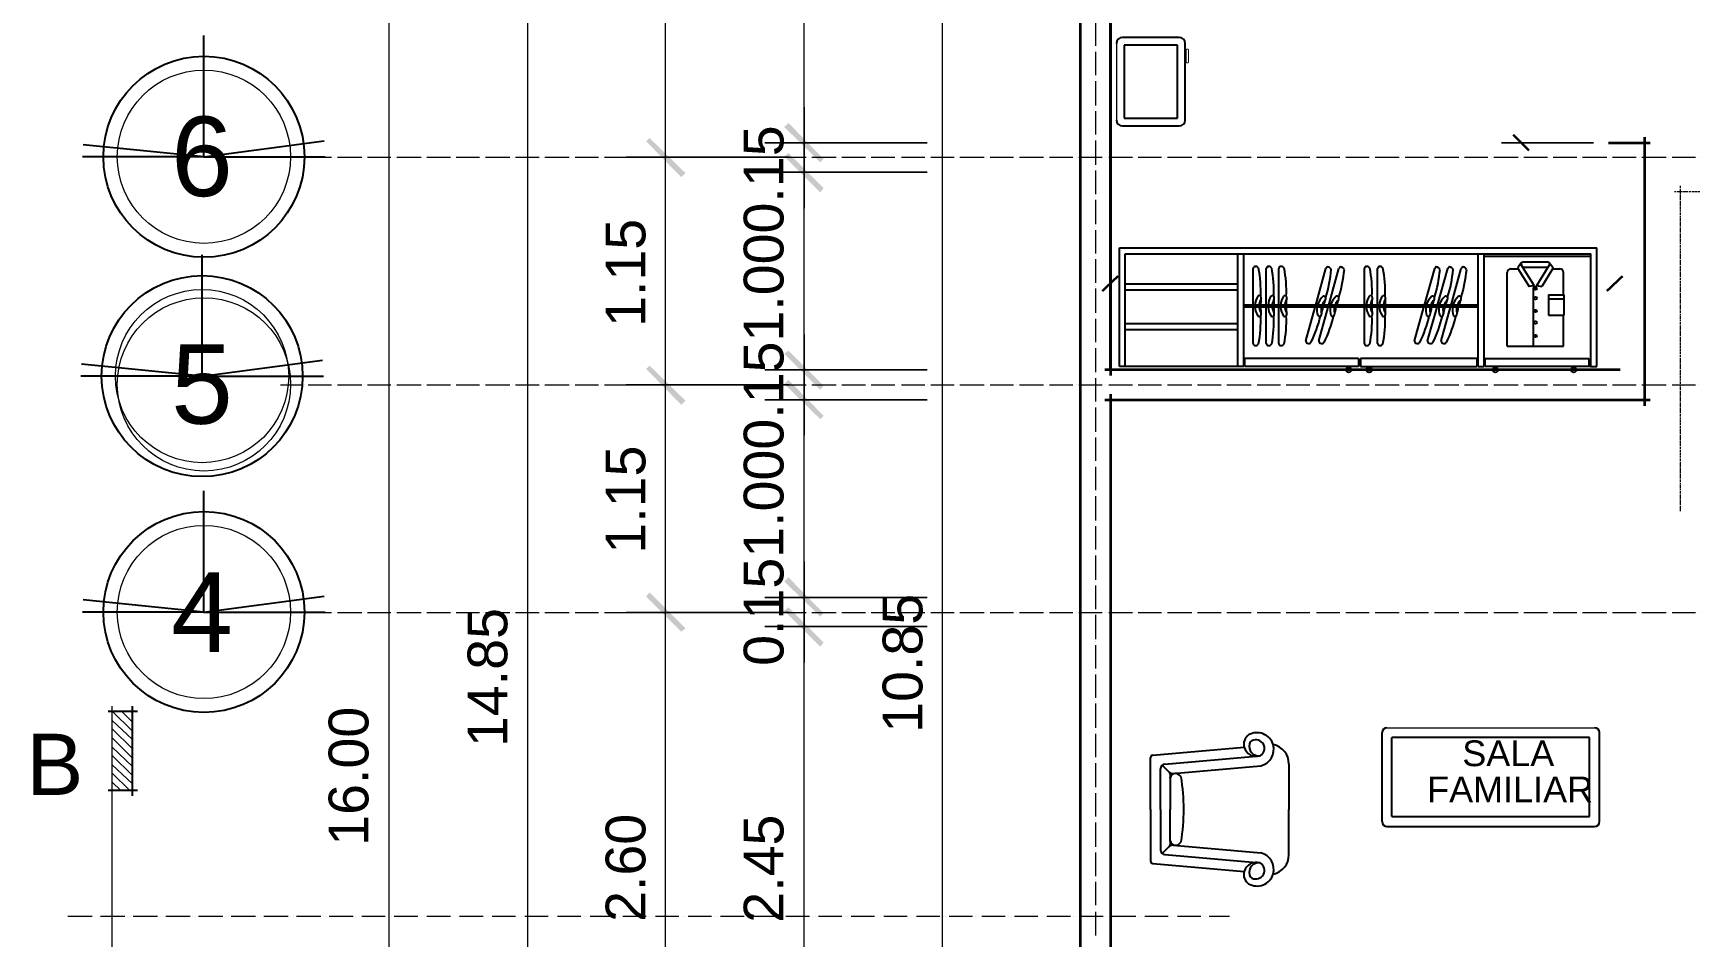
# Model space of a CAD drawing. Header units: millimetres. Extents: x 242 to 289.1, y 51.6 to 80.3.
# Drawn here: x 271.54 to 279.97, y 65.32 to 69.89 of the extents above; entities that cross this region are included whole.
import ezdxf

# ---------------------------------------------------------------- set-up
doc = ezdxf.new("R2010")
doc.units = ezdxf.units.MM
doc.linetypes.add('ACAD_ISO02W100', pattern=[15, 12, -3])
for name, color, linetype in [('FUR', 7, 'Continuous'), ('FURN-L', 1, 'Continuous'), ('FURN-T', 2, 'Continuous'), ('PDF_0', 7, 'Continuous'), ('PDF_Acabados', 7, 'Continuous'), ('PDF_Arquitectura', 7, 'Continuous'), ('PDF_Ejes', 7, 'Continuous'), ('PDF_Muros', 7, 'Continuous'), ('PDF_Text', 7, 'Continuous')]:
    doc.layers.add(name, color=color, linetype=linetype)
doc.styles.add('PDF ArialMT', font='arial.ttf')

msp = doc.modelspace()

# ---------------------------------------------------------------- hatches: boundary and pattern name
at = {"layer": 'PDF_0', "transparency": 33554559}
for points in [[(275.5393, 69.2574), (275.3615, 69.4394), (275.3403, 69.4183), (275.5223, 69.2405)], [(279.0234, 69.3759), (279.1038, 69.2955), (279.1123, 69.304), (279.0318, 69.3844)], [(274.8408, 69.1854), (274.6587, 69.3632), (274.6418, 69.3463), (274.8196, 69.1643)], [(275.3403, 69.2701), (275.5223, 69.0881), (275.5393, 69.1092), (275.3615, 69.287)], [(277.0337, 68.6605), (277.0252, 68.6689), (276.9448, 68.5927), (276.9532, 68.5843)], [(279.4975, 68.5927), (279.506, 68.5843), (279.5864, 68.6605), (279.578, 68.6689)], [(275.5393, 68.1101), (275.3615, 68.2879), (275.3403, 68.271), (275.5223, 68.089)], [(274.8408, 68.0339), (274.6587, 68.2117), (274.6418, 68.1948), (274.8196, 68.0128)], [(275.3403, 68.1186), (275.5223, 67.9408), (275.5393, 67.9577), (275.3615, 68.1398)], [(275.5393, 66.9586), (275.3615, 67.1407), (275.3403, 67.1195), (275.5223, 66.9417)], [(274.8408, 66.8824), (274.6587, 67.0645), (274.6418, 67.0433), (274.8196, 66.8655)], [(275.3403, 66.9713), (275.5223, 66.7893), (275.5393, 66.8105), (275.3615, 66.9883)]]:
    msp.add_hatch(color=256, dxfattribs=at).paths.add_polyline_path(points)

# ---------------------------------------------------------------- linework, layer by layer
for p, q in [((272.4044, 69.268), (272.4044, 69.8815)), ((272.4044, 69.268), (271.7939, 69.3288)), ((272.4044, 69.268), (273.0126, 69.3489)), ((272.4044, 69.268), (271.7908, 69.268)), ((272.4044, 69.268), (273.018, 69.268)), ((272.3953, 68.1583), (272.3953, 68.7718)), ((272.3953, 68.1583), (271.7848, 68.2191)), ((272.3953, 68.1583), (273.0035, 68.2392)), ((272.3953, 68.1583), (271.7818, 68.1583)), ((272.3953, 68.1583), (273.0089, 68.1583)), ((272.4044, 66.965), (272.4044, 67.5786)), ((272.4044, 66.965), (271.7939, 67.0258)), ((272.4044, 66.965), (273.0126, 67.0459)), ((272.4044, 66.965), (271.7908, 66.965)), ((272.4044, 66.965), (273.018, 66.965))]:
    msp.add_line(p, q)
at = {"linetype": 'ACAD_ISO02W100', "lineweight": 13, "ltscale": 0.13}
msp.add_line((277.0208, 69.8416), (277.0208, 69.4538), dxfattribs=at)
msp.add_line((277.0208, 69.8416), (277.0208, 69.4538), dxfattribs=at)
at = {"lineweight": 13, "ltscale": 0.13}
msp.add_line((278.3896, 66.3797), (279.4397, 66.3797), dxfattribs=at)
for centre in [(272.4044, 69.268), (272.3953, 68.1583), (272.4044, 66.965)]:
    msp.add_circle(centre, 0.5085)
at = {"layer": 'FUR'}
for p, q in [((277.3386, 69.8716), (277.0508, 69.8716)), ((277.3386, 69.8716), (277.0508, 69.8716)), ((277.3298, 69.8328), (277.0596, 69.8328)), ((277.0596, 69.8328), (277.0596, 69.4626)), ((277.3298, 69.8328), (277.0596, 69.8328)), ((277.0596, 69.8328), (277.0596, 69.4626)), ((277.3298, 69.4626), (277.3298, 69.8328)), ((277.3298, 69.4626), (277.3298, 69.8328)), ((277.3686, 69.4538), (277.3686, 69.8416)), ((277.3686, 69.4538), (277.3686, 69.8416)), ((277.0508, 69.4238), (277.3386, 69.4238)), ((277.0508, 69.4238), (277.3386, 69.4238)), ((277.0596, 69.4626), (277.3298, 69.4626)), ((277.0596, 69.4626), (277.3298, 69.4626)), ((278.3646, 65.9047), (278.3646, 66.3547)), ((279.4647, 65.9047), (279.4647, 66.3547)), ((277.2049, 66.2405), (277.6667, 66.2809)), ((279.4147, 66.3297), (278.4146, 66.3297)), ((278.4146, 65.9297), (278.4146, 66.3297)), ((279.4147, 65.9297), (279.4147, 66.3297)), ((277.1935, 65.9665), (277.1935, 66.2281)), ((277.2528, 66.1903), (277.2882, 66.1549)), ((277.2663, 66.1957), (277.7473, 66.2378)), ((277.3081, 66.1477), (277.7516, 66.1865)), ((277.8935, 66.196), (277.8935, 65.9665)), ((277.2435, 65.9665), (277.2435, 66.1708)), ((277.2935, 66.1259), (277.2935, 65.9665)), ((277.2936, 66.1259), (277.2935, 66.1259)), ((277.1935, 65.9665), (277.1935, 65.705)), ((277.2435, 65.9665), (277.2435, 65.7623)), ((277.2935, 65.8072), (277.2935, 65.9665)), ((277.8935, 65.7371), (277.8935, 65.9665)), ((278.4146, 65.9297), (279.4147, 65.9297)), ((278.3896, 65.8797), (279.4397, 65.8797)), ((277.2528, 65.7428), (277.2882, 65.7782)), ((277.2936, 65.8072), (277.2935, 65.8072)), ((277.3081, 65.7854), (277.7516, 65.7466)), ((277.2049, 65.6925), (277.6667, 65.6521)), ((277.2663, 65.7374), (277.7473, 65.6953))]:
    msp.add_line(p, q, dxfattribs=at)
at = {"layer": 'FUR', "const_width": 0.005}
msp.add_lwpolyline([(277.3794, 69.7429), (277.3797, 69.7429, 0.414214), (277.3853, 69.7485), (277.3853, 69.8075, 0.414214), (277.3797, 69.8131), (277.3794, 69.8131, 0.414214), (277.3738, 69.8075), (277.3738, 69.7485, 0.414214)], format="xyb", close=True, dxfattribs=at)
msp.add_lwpolyline([(277.3794, 69.7429), (277.3797, 69.7429, 0.414214), (277.3853, 69.7485), (277.3853, 69.8075, 0.414214), (277.3797, 69.8131), (277.3794, 69.8131, 0.414214), (277.3738, 69.8075), (277.3738, 69.7485, 0.414214)], format="xyb", close=True, dxfattribs=at)
at = {"layer": 'FUR'}
for centre, radius, start, end in [((277.0508, 69.8416), 0.03, 90, 180), ((277.0508, 69.8416), 0.03, 90, 180), ((277.3386, 69.8416), 0.03, 360, 90), ((277.3386, 69.8416), 0.03, 360, 90), ((277.0508, 69.4538), 0.03, 180, 270), ((277.0508, 69.4538), 0.03, 180, 270), ((277.3386, 69.4538), 0.03, 270, 0), ((277.3386, 69.4538), 0.03, 270, 0), ((277.732, 66.2682), 0.0862, 17.35958, 119.67548), ((278.3896, 66.3547), 0.025, 90, 180), ((279.4397, 66.3547), 0.025, 0, 90), ((277.7222, 66.2959), 0.0574, 124.92012, 195.13819), ((277.7285, 66.2996), 0.0645, 196.76437, 286.87542), ((277.7405, 66.2857), 0.0484, 164.62465, 278.04369), ((277.718, 66.2919), 0.025, 116.49458, 164.62465), ((277.7261, 66.2755), 0.0433, 299.26449, 116.49458), ((277.7282, 66.272), 0.0887, 285.25849, 14.25647), ((277.7935, 66.196), 0.1, 359.9993, 78.06172), ((277.206, 66.2281), 0.0125, 95, 180), ((277.2685, 66.1708), 0.025, 95, 180), ((277.2619, 66.1348), 0.0329, 344.29421, 42.28787), ((277.3059, 66.1726), 0.025, 225, 275), ((277.3187, 66.1232), 0.0253, 95.23724, 173.93179), ((277.3166, 66.1108), 0.0376, 31.80681, 90.33684), ((276.3337, 65.9665), 1.0279, 360, 9.18424), ((276.3337, 65.9665), 1.0279, 350.81576, 0), ((278.3896, 65.9047), 0.025, 180, 270), ((279.4397, 65.9047), 0.025, 270, 0), ((277.2685, 65.7623), 0.025, 180, 265), ((277.2619, 65.7983), 0.0329, 317.71213, 15.70579), ((277.3059, 65.7605), 0.025, 85, 135), ((277.3187, 65.8099), 0.0253, 186.06821, 264.76276), ((277.3166, 65.8223), 0.0376, 269.66316, 328.19319), ((277.206, 65.705), 0.0125, 180, 265), ((277.7285, 65.6335), 0.0645, 73.12458, 163.23563), ((277.7405, 65.6474), 0.0484, 81.95631, 195.37535), ((277.7261, 65.6575), 0.0433, 243.50542, 60.73551), ((277.7282, 65.6611), 0.0887, 345.74353, 74.74151), ((277.7935, 65.7371), 0.1, 281.93898, 0), ((277.7222, 65.6371), 0.0574, 164.86181, 235.07988), ((277.732, 65.6649), 0.0862, 240.32452, 342.64042), ((277.718, 65.6412), 0.025, 195.37535, 243.50542)]:
    msp.add_arc(centre, radius, start, end, dxfattribs=at)
at = {"layer": 'FURN-L', "color": 7}
for p, q in [((277.7225, 68.7131), (277.724, 68.7131)), ((277.7889, 68.7131), (277.7904, 68.7131)), ((277.852, 68.7131), (277.8535, 68.7131)), ((278.093, 68.7102), (278.0945, 68.7098)), ((278.1592, 68.7102), (278.1606, 68.7098)), ((278.2854, 68.7131), (278.287, 68.7131)), ((278.3518, 68.7131), (278.3534, 68.7131)), ((278.6433, 68.7102), (278.6447, 68.7098)), ((278.7095, 68.7102), (278.7109, 68.7098)), ((278.7781, 68.7102), (278.7795, 68.7098)), ((278.8809, 68.7652), (279.4209, 68.7652)), ((279.0707, 68.7324), (279.0527, 68.7089)), ((279.1339, 68.6173), (279.0694, 68.7206)), ((279.2028, 68.7352), (279.0774, 68.7352)), ((279.2022, 68.7085), (279.0789, 68.7085)), ((279.1473, 68.6173), (279.2117, 68.7206)), ((279.2104, 68.7324), (279.2284, 68.7089)), ((277.7125, 68.5178), (277.7125, 68.7031)), ((277.7789, 68.5178), (277.7789, 68.7031)), ((277.842, 68.5178), (277.842, 68.7031)), ((278.0292, 68.5178), (278.0807, 68.7032)), ((278.0954, 68.5178), (278.1469, 68.7032)), ((278.2754, 68.5178), (278.2754, 68.7031)), ((278.3418, 68.5178), (278.3418, 68.7031)), ((278.5795, 68.5178), (278.631, 68.7032)), ((278.6457, 68.5178), (278.6971, 68.7032)), ((278.7143, 68.5178), (278.7657, 68.7032)), ((278.9981, 68.3107), (278.9981, 68.6826)), ((279.0171, 68.7016), (279.0533, 68.7016)), ((279.0524, 68.7026), (279.1087, 68.6118)), ((279.2287, 68.7026), (279.1724, 68.6118)), ((279.2279, 68.7016), (279.2641, 68.7016)), ((279.2831, 68.5694), (279.2831, 68.6826)), ((279.1339, 68.6173), (279.1087, 68.6118)), ((279.1301, 68.6031), (279.1301, 68.3098)), ((279.1339, 68.6173), (279.1339, 68.6164)), ((279.1339, 68.6164), (279.1339, 68.6107)), ((279.1396, 68.6126), (279.1473, 68.6126)), ((279.1473, 68.6173), (279.1724, 68.6118)), ((279.1473, 68.6173), (279.1473, 68.6164)), ((279.1473, 68.6164), (279.1473, 68.6126)), ((279.2064, 68.5694), (279.2064, 68.4665)), ((279.2064, 68.5694), (279.2852, 68.5694)), ((279.2064, 68.5496), (279.2852, 68.5496)), ((279.2852, 68.5694), (279.2852, 68.4665)), ((278.8509, 68.5178), (277.6709, 68.5178)), ((278.8509, 68.5078), (277.6709, 68.5078)), ((277.7125, 68.3231), (277.7125, 68.5078)), ((277.7438, 68.5225), (277.742, 68.5225)), ((277.742, 68.5034), (277.742, 68.5225)), ((277.7438, 68.5034), (277.742, 68.5034)), ((277.7438, 68.5034), (277.7438, 68.5225)), ((277.7789, 68.3231), (277.7789, 68.5078)), ((277.8083, 68.5034), (277.8083, 68.5225)), ((277.8102, 68.5225), (277.8083, 68.5225)), ((277.8102, 68.5034), (277.8083, 68.5034)), ((277.8102, 68.5034), (277.8102, 68.5225)), ((277.842, 68.3231), (277.842, 68.5078)), ((277.8733, 68.5225), (277.8715, 68.5225)), ((277.8715, 68.5034), (277.8715, 68.5225)), ((277.8733, 68.5034), (277.8715, 68.5034)), ((277.8733, 68.5034), (277.8733, 68.5225)), ((277.979, 68.3371), (278.0264, 68.5078)), ((278.0452, 68.3371), (278.0926, 68.5078)), ((278.0556, 68.5029), (278.0607, 68.5213)), ((278.0574, 68.5024), (278.0556, 68.5029)), ((278.0574, 68.5024), (278.0625, 68.5208)), ((278.0625, 68.5208), (278.0607, 68.5213)), ((278.1218, 68.5029), (278.1269, 68.5213)), ((278.1236, 68.5024), (278.1218, 68.5029)), ((278.1236, 68.5024), (278.1287, 68.5208)), ((278.1287, 68.5208), (278.1269, 68.5213)), ((278.2754, 68.3231), (278.2754, 68.5078)), ((278.3049, 68.5034), (278.3049, 68.5225)), ((278.3068, 68.5225), (278.3049, 68.5225)), ((278.3068, 68.5034), (278.3049, 68.5034)), ((278.3068, 68.5034), (278.3068, 68.5225)), ((278.3418, 68.3231), (278.3418, 68.5078)), ((278.3731, 68.5225), (278.3713, 68.5225)), ((278.3713, 68.5034), (278.3713, 68.5225)), ((278.3731, 68.5034), (278.3713, 68.5034)), ((278.3731, 68.5034), (278.3731, 68.5225)), ((278.5293, 68.3371), (278.5767, 68.5078)), ((278.5955, 68.3371), (278.6429, 68.5078)), ((278.6059, 68.5029), (278.611, 68.5213)), ((278.6077, 68.5024), (278.6059, 68.5029)), ((278.6077, 68.5024), (278.6128, 68.5208)), ((278.6128, 68.5208), (278.611, 68.5213)), ((278.6641, 68.3371), (278.7115, 68.5078)), ((278.6721, 68.5029), (278.6772, 68.5213)), ((278.6739, 68.5024), (278.6721, 68.5029)), ((278.6739, 68.5024), (278.679, 68.5208)), ((278.679, 68.5208), (278.6772, 68.5213)), ((278.7407, 68.5029), (278.7458, 68.5213)), ((278.7425, 68.5024), (278.7407, 68.5029)), ((278.7425, 68.5024), (278.7476, 68.5208)), ((278.7476, 68.5208), (278.7458, 68.5213)), ((279.2064, 68.4665), (279.2852, 68.4665)), ((279.2831, 68.3107), (279.2831, 68.4665)), ((277.7225, 68.3131), (277.724, 68.3131)), ((277.7889, 68.3131), (277.7904, 68.3131)), ((277.852, 68.3131), (277.8535, 68.3131)), ((277.986, 68.3248), (277.9875, 68.3244)), ((278.0522, 68.3248), (278.0537, 68.3244)), ((278.2854, 68.3131), (278.287, 68.3131)), ((278.3518, 68.3131), (278.3534, 68.3131)), ((278.5363, 68.3248), (278.5378, 68.3244)), ((278.6025, 68.3248), (278.6039, 68.3244)), ((278.6711, 68.3248), (278.6726, 68.3244)), ((278.9981, 68.3107), (279.2831, 68.3107))]:
    msp.add_line(p, q, dxfattribs=at)
for centre, radius in [((279.1411, 68.6007), 0.0063), ((279.1411, 68.553), 0.0063), ((279.1411, 68.4881), 0.0063), ((279.1411, 68.4294), 0.0063), ((279.1411, 68.3615), 0.0063), ((278.1957, 68.1906), 0.0137), ((278.2998, 68.1906), 0.0137), ((278.9377, 68.1906), 0.0137), ((279.3341, 68.1906), 0.0137)]:
    msp.add_circle(centre, radius, dxfattribs=at)
for centre, radius, start, end in [((277.7225, 68.7031), 0.01, 90, 180), ((277.7247, 68.6945), 0.0186, 33.39722, 91.86193), ((277.7889, 68.7031), 0.01, 90, 180), ((277.791, 68.6945), 0.0186, 33.39722, 91.86193), ((277.852, 68.7031), 0.01, 90, 180), ((277.8542, 68.6945), 0.0186, 33.39722, 91.86193), ((278.0903, 68.7006), 0.01, 74.48572, 164.48572), ((278.0901, 68.6917), 0.0186, 17.88294, 76.34765), ((278.1565, 68.7006), 0.01, 74.48572, 164.48572), ((278.1563, 68.6917), 0.0186, 17.88294, 76.34765), ((278.2854, 68.7031), 0.01, 90, 180), ((278.2876, 68.6945), 0.0186, 33.39722, 91.86193), ((278.3518, 68.7031), 0.01, 90, 180), ((278.354, 68.6945), 0.0186, 33.39722, 91.86193), ((278.6406, 68.7006), 0.01, 74.48572, 164.48572), ((278.6404, 68.6917), 0.0186, 17.88294, 76.34765), ((278.7068, 68.7006), 0.01, 74.48572, 164.48572), ((278.7065, 68.6917), 0.0186, 17.88294, 76.34765), ((278.7754, 68.7006), 0.01, 74.48572, 164.48572), ((278.7751, 68.6917), 0.0186, 17.88294, 76.34765), ((279.0561, 68.7056), 0.00475, 135.91402, 219.38212), ((279.0774, 68.7257), 0.0095, 90, 212.7757), ((279.2037, 68.7257), 0.0095, 327.2243, 90), ((279.225, 68.7056), 0.00475, 320.61788, 44.08598), ((277.0747, 68.5834), 0.6765, 358.20622, 10.33449), ((277.1411, 68.5834), 0.6765, 358.20622, 10.33449), ((277.2042, 68.5834), 0.6765, 358.20622, 10.33449), ((277.434, 68.7585), 0.6765, 342.69194, 354.82021), ((277.5002, 68.7585), 0.6765, 342.69194, 354.82021), ((277.6376, 68.5834), 0.6765, 358.20622, 10.33449), ((277.704, 68.5834), 0.6765, 358.20622, 10.33449), ((277.9843, 68.7585), 0.6765, 342.69194, 354.82021), ((278.0505, 68.7585), 0.6765, 342.69194, 354.82021), ((278.1191, 68.7585), 0.6765, 342.69194, 354.82021), ((279.0171, 68.6826), 0.019, 90, 180), ((279.2641, 68.6826), 0.019, 0, 90), ((277.8145, 68.5121), 0.0931, 146.36111, 176.51116), ((277.7432, 68.5558), 0.01, 356.81301, 128.32841), ((277.837, 68.5058), 0.0952, 152.17546, 170.03828), ((275.0375, 68.6338), 2.7169, 357.55123, 358.34239), ((277.8809, 68.5121), 0.0931, 146.36111, 176.51116), ((277.8096, 68.5558), 0.01, 356.81301, 128.32841), ((277.9034, 68.5058), 0.0952, 152.17546, 170.03828), ((275.1038, 68.6338), 2.7169, 357.55123, 358.34239), ((277.944, 68.5121), 0.0931, 146.36111, 176.51116), ((277.8727, 68.5558), 0.01, 356.81301, 128.32841), ((277.9665, 68.5058), 0.0952, 152.17546, 170.03828), ((275.167, 68.6338), 2.7169, 357.55123, 358.34239), ((278.1278, 68.4919), 0.0931, 130.84683, 163.94826), ((278.1479, 68.4797), 0.0952, 136.66118, 154.524), ((278.0708, 68.553), 0.01, 341.29873, 112.81413), ((275.4845, 69.352), 2.7169, 342.11866, 342.82811), ((278.194, 68.4919), 0.0931, 130.84683, 163.94826), ((278.2141, 68.4797), 0.0952, 136.66118, 154.524), ((278.137, 68.553), 0.01, 341.29873, 112.81413), ((275.5507, 69.352), 2.7169, 342.11866, 342.82811), ((278.3774, 68.5121), 0.0931, 146.36111, 176.51116), ((278.3061, 68.5558), 0.01, 356.81301, 128.32841), ((278.4, 68.5058), 0.0952, 152.17546, 170.03828), ((275.6004, 68.6338), 2.7169, 357.55123, 358.34239), ((278.4438, 68.5121), 0.0931, 146.36111, 176.51116), ((278.3725, 68.5558), 0.01, 356.81301, 128.32841), ((278.4663, 68.5058), 0.0952, 152.17546, 170.03828), ((275.6668, 68.6338), 2.7169, 357.55123, 358.34239), ((278.6781, 68.4919), 0.0931, 130.84683, 163.94826), ((278.6982, 68.4797), 0.0952, 136.66118, 154.524), ((278.6211, 68.553), 0.01, 341.29873, 112.81413), ((276.0348, 69.352), 2.7169, 342.11866, 342.82811), ((278.7443, 68.4919), 0.0931, 130.84683, 163.94826), ((278.7643, 68.4797), 0.0952, 136.66118, 154.524), ((278.6873, 68.553), 0.01, 341.29873, 112.81413), ((276.101, 69.352), 2.7169, 342.11866, 342.82811), ((278.8129, 68.4919), 0.0931, 130.84683, 163.94826), ((278.833, 68.4797), 0.0952, 136.66118, 154.524), ((278.7559, 68.553), 0.01, 341.29873, 112.81413), ((276.1696, 69.352), 2.7169, 342.11866, 342.82811), ((279.1396, 68.6031), 0.0095, 90, 180), ((277.8145, 68.5138), 0.0931, 183.74727, 213.63889), ((277.7432, 68.4701), 0.01, 231.67159, 3.18699), ((277.1193, 68.4388), 0.6319, 349.30586, 2.24391), ((277.837, 68.5202), 0.0952, 189.96172, 207.82454), ((275.0375, 68.3921), 2.7169, 1.65761, 2.44877), ((277.8809, 68.5138), 0.0931, 183.74727, 213.63889), ((277.8096, 68.4701), 0.01, 231.67159, 3.18699), ((277.1857, 68.4388), 0.6319, 349.30586, 2.24391), ((277.9034, 68.5202), 0.0952, 189.96172, 207.82454), ((275.1038, 68.3921), 2.7169, 1.65761, 2.44877), ((277.944, 68.5138), 0.0931, 183.74727, 213.63889), ((277.8727, 68.4701), 0.01, 231.67159, 3.18699), ((277.2488, 68.4388), 0.6319, 349.30586, 2.24391), ((277.9665, 68.5202), 0.0952, 189.96172, 207.82454), ((275.167, 68.3921), 2.7169, 1.65761, 2.44877), ((277.4383, 68.6071), 0.6319, 333.79158, 346.72964), ((278.1283, 68.4935), 0.0931, 171.21355, 198.12462), ((278.0479, 68.4705), 0.01, 216.15731, 347.67271), ((278.1517, 68.4936), 0.0952, 174.44744, 192.31026), ((275.4199, 69.119), 2.7169, 346.14333, 346.99767), ((277.5045, 68.6071), 0.6319, 333.79158, 346.72964), ((278.1945, 68.4935), 0.0931, 171.21355, 198.12462), ((278.1141, 68.4705), 0.01, 216.15731, 347.67271), ((278.2179, 68.4936), 0.0952, 174.44744, 192.31026), ((275.4861, 69.119), 2.7169, 346.14333, 346.99767), ((278.3774, 68.5138), 0.0931, 183.74727, 213.63889), ((278.3061, 68.4701), 0.01, 231.67159, 3.18699), ((277.6822, 68.4388), 0.6319, 349.30586, 2.24391), ((278.4, 68.5202), 0.0952, 189.96172, 207.82454), ((275.6004, 68.3921), 2.7169, 1.65761, 2.44877), ((278.4438, 68.5138), 0.0931, 183.74727, 213.63889), ((278.3725, 68.4701), 0.01, 231.67159, 3.18699), ((277.7486, 68.4388), 0.6319, 349.30586, 2.24391), ((278.4663, 68.5202), 0.0952, 189.96172, 207.82454), ((275.6668, 68.3921), 2.7169, 1.65761, 2.44877), ((277.9886, 68.6071), 0.6319, 333.79158, 346.72964), ((278.6786, 68.4935), 0.0931, 171.21355, 198.12462), ((278.5982, 68.4705), 0.01, 216.15731, 347.67271), ((278.702, 68.4936), 0.0952, 174.44744, 192.31026), ((275.9702, 69.119), 2.7169, 346.14333, 346.99767), ((278.0548, 68.6071), 0.6319, 333.79158, 346.72964), ((278.7448, 68.4935), 0.0931, 171.21355, 198.12462), ((278.6644, 68.4705), 0.01, 216.15731, 347.67271), ((278.7682, 68.4936), 0.0952, 174.44744, 192.31026), ((276.0364, 69.119), 2.7169, 346.14333, 346.99767), ((278.1234, 68.6071), 0.6319, 333.79158, 346.72964), ((278.8134, 68.4935), 0.0931, 171.21355, 198.12462), ((278.733, 68.4705), 0.01, 216.15731, 347.67271), ((278.8368, 68.4936), 0.0952, 174.44744, 192.31026), ((276.105, 69.119), 2.7169, 346.14333, 346.99767), ((277.7225, 68.3231), 0.01, 180, 270), ((277.7247, 68.3318), 0.0186, 268.13807, 326.60278), ((277.7889, 68.3231), 0.01, 180, 270), ((277.791, 68.3318), 0.0186, 268.13807, 326.60278), ((277.852, 68.3231), 0.01, 180, 270), ((277.8542, 68.3318), 0.0186, 268.13807, 326.60278), ((277.9887, 68.3344), 0.01, 164.48572, 254.48572), ((277.993, 68.3421), 0.0186, 252.62379, 311.0885), ((278.0548, 68.3344), 0.01, 164.48572, 254.48572), ((278.0592, 68.3421), 0.0186, 252.62379, 311.0885), ((278.2854, 68.3231), 0.01, 180, 270), ((278.2876, 68.3318), 0.0186, 268.13807, 326.60278), ((278.3518, 68.3231), 0.01, 180, 270), ((278.354, 68.3318), 0.0186, 268.13807, 326.60278), ((278.5389, 68.3344), 0.01, 164.48572, 254.48572), ((278.5433, 68.3421), 0.0186, 252.62379, 311.0885), ((278.6051, 68.3344), 0.01, 164.48572, 254.48572), ((278.6095, 68.3421), 0.0186, 252.62379, 311.0885), ((278.6737, 68.3344), 0.01, 164.48572, 254.48572), ((278.6781, 68.3421), 0.0186, 252.62379, 311.0885)]:
    msp.add_arc(centre, radius, start, end, dxfattribs=at)
at = {"layer": 'FURN-T', "color": 7}
for p, q in [((277.0359, 68.8078), (279.4509, 68.8078)), ((277.0359, 68.2078), (277.0359, 68.8078)), ((279.4509, 68.2078), (279.4509, 68.8078)), ((277.0659, 68.2078), (277.0659, 68.7778)), ((277.0659, 68.7778), (279.4209, 68.7778)), ((277.6359, 68.2078), (277.6359, 68.7778)), ((277.6659, 68.2078), (277.6659, 68.7778)), ((278.8509, 68.2078), (278.8509, 68.7778)), ((278.8809, 68.2078), (278.8809, 68.7778)), ((279.4209, 68.2078), (279.4209, 68.7778)), ((277.6359, 68.6228), (277.0659, 68.6228)), ((277.6359, 68.5928), (277.0659, 68.5928)), ((277.6359, 68.4228), (277.0659, 68.4228)), ((277.6359, 68.3928), (277.0659, 68.3928)), ((277.6359, 68.2078), (277.0359, 68.2078)), ((277.6659, 68.2078), (277.6359, 68.2078)), ((277.6659, 68.2078), (277.6659, 68.2478)), ((277.6709, 68.2078), (277.6709, 68.2478)), ((278.2451, 68.2478), (277.6709, 68.2478)), ((278.2451, 68.2078), (277.6709, 68.2078)), ((278.2451, 68.2478), (278.2451, 68.2078)), ((278.2551, 68.2478), (278.2551, 68.2078)), ((278.8459, 68.2478), (278.2551, 68.2478)), ((278.2551, 68.2078), (278.8459, 68.2078)), ((278.8459, 68.2078), (278.8459, 68.2478)), ((278.8509, 68.2078), (278.8809, 68.2078)), ((278.8859, 68.2078), (278.8859, 68.2478)), ((278.8859, 68.2478), (279.4109, 68.2478)), ((279.4209, 68.2078), (278.8859, 68.2078)), ((279.4109, 68.2478), (279.4109, 68.2078)), ((279.4209, 68.2078), (279.4509, 68.2078))]:
    msp.add_line(p, q, dxfattribs=at)
at = {"layer": 'PDF_Acabados', "lineweight": 25}
for points in [[(271.9197, 66.4633), (272.0679, 66.4633)], [(272.0425, 66.0358), (272.0425, 66.4887)], [(272.0679, 66.0612), (271.9197, 66.0612)]]:
    msp.add_lwpolyline(points, dxfattribs=at)
at = {"layer": 'PDF_Acabados', "color": 8, "lineweight": 5, "true_color": 0x808080}
msp.add_lwpolyline([(271.9409, 64.8377), (271.9409, 66.4887)], dxfattribs=at)
at = {"layer": 'PDF_Acabados', "lineweight": 9}
for points in [[(271.9409, 66.4633), (272.0425, 66.3617)], [(271.9874, 66.4633), (272.0425, 66.4083)], [(272.034, 66.4633), (272.0425, 66.4506)], [(271.9409, 66.4168), (272.0425, 66.3194)], [(271.9409, 66.3744), (272.0425, 66.2728)], [(271.9409, 66.3279), (272.0425, 66.2263)], [(271.9409, 66.2813), (272.0425, 66.1839)], [(271.9409, 66.239), (272.0425, 66.1374)], [(271.9409, 66.1924), (272.0425, 66.095)], [(271.9409, 66.1501), (272.0298, 66.0612)], [(271.9409, 66.1035), (271.9832, 66.0612)]]:
    msp.add_lwpolyline(points, dxfattribs=at)
at = {"layer": 'PDF_Arquitectura', "color": 250, "lineweight": 18, "true_color": 0x404040}
for points in [[(273.3421, 57.9414), (273.3421, 74.3375)], [(276.1404, 61.0911), (276.1404, 72.3393)], [(274.7392, 69.0627), (274.7392, 72.2631)], [(275.4419, 69.1389), (275.4419, 72.1869)], [(275.4419, 69.5199), (275.4419, 69.3378), (275.4419, 69.1897), (275.4419, 69.0076)], [(274.7392, 67.9154), (274.7392, 69.4648)], [(275.4419, 67.9874), (275.4419, 69.3886)], [(276.9913, 68.2625), (276.9913, 68.7282)], [(274.7392, 66.7639), (274.7392, 68.3133)], [(275.4419, 68.3684), (275.4419, 68.1906), (275.4419, 68.0382), (275.4419, 67.8604)], [(275.4419, 66.8401), (275.4419, 68.2371)], [(275.4419, 67.2211), (275.4419, 67.0391), (275.4419, 66.8909), (275.4419, 66.7089)], [(274.7392, 64.1646), (274.7392, 67.1661)], [(275.4419, 64.2408), (275.4419, 67.0899)]]:
    msp.add_lwpolyline(points, dxfattribs=at)
for points in [[(275.2429, 69.3378), (276.0642, 69.3378)], [(278.9683, 69.3378), (279.434, 69.3378)], [(274.5402, 69.2659), (275.3657, 69.2659)], [(275.2429, 69.1897), (276.0642, 69.1897)], [(275.2429, 68.1906), (276.0642, 68.1906)], [(274.5402, 68.1144), (275.3657, 68.1144)], [(275.2429, 68.0382), (276.0642, 68.0382)], [(275.2429, 67.0391), (276.0642, 67.0391)], [(274.5402, 66.9629), (275.3657, 66.9629)], [(275.2429, 66.8909), (276.0642, 66.8909)]]:
    msp.add_lwpolyline(points, close=True, dxfattribs=at)
at = {"layer": 'PDF_Arquitectura', "lineweight": 5}
for points in [[(271.7165, 65.4261), (271.8393, 65.4261)], [(271.852, 65.4261), (271.852, 65.4261)], [(271.8689, 65.4261), (271.8689, 65.4261)], [(271.8816, 65.4261), (272.0044, 65.4261)], [(272.0171, 65.4261), (272.0171, 65.4261)], [(272.034, 65.4261), (272.034, 65.4261)], [(272.0467, 65.4261), (272.1695, 65.4261)], [(272.1822, 65.4261), (272.1822, 65.4261)], [(272.1991, 65.4261), (272.1991, 65.4261)], [(272.2118, 65.4261), (272.3346, 65.4261)], [(272.3473, 65.4261), (272.3473, 65.4261)], [(272.3642, 65.4261), (272.3642, 65.4261)], [(272.3769, 65.4261), (272.4997, 65.4261)], [(272.5124, 65.4261), (272.5124, 65.4261)], [(272.5293, 65.4261), (272.5293, 65.4261)], [(272.542, 65.4261), (272.6648, 65.4261)], [(272.6775, 65.4261), (272.6775, 65.4261)], [(272.6944, 65.4261), (272.6944, 65.4261)], [(272.7071, 65.4261), (272.8299, 65.4261)], [(272.8426, 65.4261), (272.8426, 65.4261)], [(272.8595, 65.4261), (272.8595, 65.4261)], [(272.8722, 65.4261), (272.995, 65.4261)], [(273.0077, 65.4261), (273.0077, 65.4261)], [(273.0246, 65.4261), (273.0246, 65.4261)], [(273.0373, 65.4261), (273.1601, 65.4261)], [(273.1728, 65.4261), (273.1728, 65.4261)], [(273.1897, 65.4261), (273.1897, 65.4261)], [(273.2024, 65.4261), (273.321, 65.4261)], [(273.3379, 65.4261), (273.3379, 65.4261)], [(273.3548, 65.4261), (273.3548, 65.4261)], [(273.3675, 65.4261), (273.4861, 65.4261)], [(273.503, 65.4261), (273.503, 65.4261)], [(273.5199, 65.4261), (273.5199, 65.4261)], [(273.5326, 65.4261), (273.6512, 65.4261)], [(273.6681, 65.4261), (273.6681, 65.4261)], [(273.685, 65.4261), (273.685, 65.4261)], [(273.6977, 65.4261), (273.8163, 65.4261)], [(273.8332, 65.4261), (273.8332, 65.4261)], [(273.8459, 65.4261), (273.8459, 65.4261)], [(273.8628, 65.4261), (273.9814, 65.4261)], [(273.9983, 65.4261), (273.9983, 65.4261)], [(274.011, 65.4261), (274.011, 65.4261)], [(274.0279, 65.4261), (274.1465, 65.4261)], [(274.1634, 65.4261), (274.1634, 65.4261)], [(274.1761, 65.4261), (274.1761, 65.4261)], [(274.193, 65.4261), (274.3116, 65.4261)], [(274.3285, 65.4261), (274.3285, 65.4261)], [(274.3412, 65.4261), (274.3412, 65.4261)], [(274.3581, 65.4261), (274.4767, 65.4261)], [(274.4936, 65.4261), (274.4936, 65.4261)], [(274.5063, 65.4261), (274.5063, 65.4261)], [(274.5232, 65.4261), (274.6418, 65.4261)], [(274.6587, 65.4261), (274.6587, 65.4261)], [(274.6714, 65.4261), (274.6714, 65.4261)], [(274.6884, 65.4261), (274.8069, 65.4261)], [(274.8238, 65.4261), (274.8238, 65.4261)], [(274.8365, 65.4261), (274.8365, 65.4261)], [(274.8535, 65.4261), (274.972, 65.4261)], [(274.9889, 65.4261), (274.9889, 65.4261)], [(275.0016, 65.4261), (275.0016, 65.4261)], [(275.0186, 65.4261), (275.1371, 65.4261)], [(275.154, 65.4261), (275.154, 65.4261)], [(275.1667, 65.4261), (275.1667, 65.4261)], [(275.1837, 65.4261), (275.3022, 65.4261)], [(275.3191, 65.4261), (275.3191, 65.4261)], [(275.3318, 65.4261), (275.3318, 65.4261)], [(275.3488, 65.4261), (275.4673, 65.4261)], [(275.4842, 65.4261), (275.4842, 65.4261)], [(275.4969, 65.4261), (275.4969, 65.4261)], [(275.5139, 65.4261), (275.6324, 65.4261)], [(275.6493, 65.4261), (275.6493, 65.4261)], [(275.662, 65.4261), (275.662, 65.4261)], [(275.679, 65.4261), (275.7975, 65.4261)], [(275.8144, 65.4261), (275.8144, 65.4261)], [(275.8271, 65.4261), (275.8271, 65.4261)], [(275.8441, 65.4261), (275.9626, 65.4261)], [(275.9795, 65.4261), (275.9795, 65.4261)], [(275.9922, 65.4261), (275.9922, 65.4261)], [(276.0092, 65.4261), (276.1277, 65.4261)], [(276.1446, 65.4261), (276.1446, 65.4261)], [(276.1574, 65.4261), (276.1574, 65.4261)], [(276.1743, 65.4261), (276.2928, 65.4261)], [(276.3098, 65.4261), (276.3098, 65.4261)], [(276.3225, 65.4261), (276.3225, 65.4261)], [(276.3394, 65.4261), (276.4579, 65.4261)], [(276.4749, 65.4261), (276.4749, 65.4261)], [(276.4876, 65.4261), (276.4876, 65.4261)], [(276.5045, 65.4261), (276.623, 65.4261)], [(276.64, 65.4261), (276.64, 65.4261)], [(276.6527, 65.4261), (276.6527, 65.4261)], [(276.6696, 65.4261), (276.7881, 65.4261)], [(276.8051, 65.4261), (276.8051, 65.4261)], [(276.8178, 65.4261), (276.8178, 65.4261)], [(276.8347, 65.4261), (276.9532, 65.4261)], [(276.9659, 65.4261), (276.9659, 65.4261)], [(276.9829, 65.4261), (276.9829, 65.4261)], [(276.9998, 65.4261), (277.1183, 65.4261)], [(277.131, 65.4261), (277.131, 65.4261)], [(277.148, 65.4261), (277.148, 65.4261)], [(277.1649, 65.4261), (277.2834, 65.4261)], [(277.2961, 65.4261), (277.2961, 65.4261)], [(277.3131, 65.4261), (277.3131, 65.4261)], [(277.33, 65.4261), (277.4485, 65.4261)], [(277.4612, 65.4261), (277.4612, 65.4261)], [(277.4782, 65.4261), (277.4782, 65.4261)], [(277.4909, 65.4261), (277.5925, 65.4261)]]:
    msp.add_lwpolyline(points, dxfattribs=at)
at = {"layer": 'PDF_Ejes', "lineweight": 18}
msp.add_lwpolyline([(274.0406, 74.2655), (274.0406, 59.0167)], dxfattribs=at)
at = {"layer": 'PDF_Ejes', "lineweight": 9}
for points in [[(276.9151, 69.9474), (276.9151, 69.8289)], [(276.9151, 69.812), (276.9151, 69.812)], [(276.9151, 69.7993), (276.9151, 69.6807)], [(276.9151, 69.6638), (276.9151, 69.6638)], [(276.9151, 69.6511), (276.9151, 69.5283)], [(276.9151, 69.5156), (276.9151, 69.5156)], [(276.9151, 69.4987), (276.9151, 69.3802)], [(276.9151, 69.3632), (276.9151, 69.3632)], [(276.9151, 69.3505), (276.9151, 69.2278)], [(272.7918, 69.2659), (272.9018, 69.2659)], [(272.9145, 69.2659), (272.9145, 69.2659)], [(272.9315, 69.2659), (273.05, 69.2659)], [(273.0669, 69.2659), (273.0669, 69.2659)], [(273.0796, 69.2659), (273.2024, 69.2659)], [(273.2151, 69.2659), (273.2151, 69.2659)], [(273.2321, 69.2659), (273.3506, 69.2659)], [(273.3675, 69.2659), (273.3675, 69.2659)], [(273.3802, 69.2659), (273.503, 69.2659)], [(273.5157, 69.2659), (273.5157, 69.2659)], [(273.5326, 69.2659), (273.6512, 69.2659)], [(273.6639, 69.2659), (273.6639, 69.2659)], [(273.6808, 69.2659), (273.7993, 69.2659)], [(273.8163, 69.2659), (273.8163, 69.2659)], [(273.829, 69.2659), (273.9517, 69.2659)], [(273.9644, 69.2659), (273.9644, 69.2659)], [(273.9814, 69.2659), (274.0999, 69.2659)], [(274.1168, 69.2659), (274.1168, 69.2659)], [(274.1295, 69.2659), (274.2523, 69.2659)], [(274.265, 69.2659), (274.265, 69.2659)], [(274.2819, 69.2659), (274.4005, 69.2659)], [(274.4174, 69.2659), (274.4174, 69.2659)], [(274.4301, 69.2659), (274.5529, 69.2659)], [(274.5656, 69.2659), (274.5656, 69.2659)], [(274.5825, 69.2659), (274.7011, 69.2659)], [(274.718, 69.2659), (274.718, 69.2659)], [(274.7307, 69.2659), (274.8492, 69.2659)], [(274.8662, 69.2659), (274.8662, 69.2659)], [(274.8789, 69.2659), (275.0016, 69.2659)], [(275.0143, 69.2659), (275.0143, 69.2659)], [(275.0313, 69.2659), (275.1498, 69.2659)], [(275.1667, 69.2659), (275.1667, 69.2659)], [(275.1794, 69.2659), (275.3022, 69.2659)], [(275.3149, 69.2659), (275.3149, 69.2659)], [(275.3318, 69.2659), (275.4504, 69.2659)], [(275.4673, 69.2659), (275.4673, 69.2659)], [(275.48, 69.2659), (275.6028, 69.2659)], [(275.6155, 69.2659), (275.6155, 69.2659)], [(275.6324, 69.2659), (275.7509, 69.2659)], [(275.7679, 69.2659), (275.7679, 69.2659)], [(275.7806, 69.2659), (275.8991, 69.2659)], [(275.916, 69.2659), (275.916, 69.2659)], [(275.933, 69.2659), (276.0515, 69.2659)], [(276.0642, 69.2659), (276.0642, 69.2659)], [(276.0811, 69.2659), (276.1997, 69.2659)], [(276.2166, 69.2659), (276.2166, 69.2659)], [(276.2293, 69.2659), (276.3521, 69.2659)], [(276.3648, 69.2659), (276.3648, 69.2659)], [(276.3817, 69.2659), (276.5003, 69.2659)], [(276.5172, 69.2659), (276.5172, 69.2659)], [(276.5299, 69.2659), (276.6527, 69.2659)], [(276.6654, 69.2659), (276.6654, 69.2659)], [(276.6823, 69.2659), (276.8008, 69.2659)], [(276.8178, 69.2659), (276.8178, 69.2659)], [(276.8305, 69.2659), (276.949, 69.2659)], [(276.9151, 69.2151), (276.9151, 69.2151)], [(276.9659, 69.2659), (276.9659, 69.2659)], [(276.9829, 69.2659), (277.1014, 69.2659)], [(277.1141, 69.2659), (277.1141, 69.2659)], [(277.131, 69.2659), (277.2496, 69.2659)], [(277.2665, 69.2659), (277.2665, 69.2659)], [(277.2792, 69.2659), (277.402, 69.2659)], [(277.4147, 69.2659), (277.4147, 69.2659)], [(277.4316, 69.2659), (277.5501, 69.2659)], [(277.5671, 69.2659), (277.5671, 69.2659)], [(277.5798, 69.2659), (277.7026, 69.2659)], [(277.7153, 69.2659), (277.7153, 69.2659)], [(277.7322, 69.2659), (277.8507, 69.2659)], [(277.8677, 69.2659), (277.8677, 69.2659)], [(277.8804, 69.2659), (277.9989, 69.2659)], [(278.0158, 69.2659), (278.0158, 69.2659)], [(278.0328, 69.2659), (278.1513, 69.2659)], [(278.164, 69.2659), (278.164, 69.2659)], [(278.1809, 69.2659), (278.2995, 69.2659)], [(278.3164, 69.2659), (278.3164, 69.2659)], [(278.3291, 69.2659), (278.4519, 69.2659)], [(278.4646, 69.2659), (278.4646, 69.2659)], [(278.4815, 69.2659), (278.6, 69.2659)], [(278.617, 69.2659), (278.617, 69.2659)], [(278.6297, 69.2659), (278.7524, 69.2659)], [(278.7651, 69.2659), (278.7651, 69.2659)], [(278.7821, 69.2659), (278.9006, 69.2659)], [(278.9175, 69.2659), (278.9175, 69.2659)], [(278.9302, 69.2659), (279.053, 69.2659)], [(279.0657, 69.2659), (279.0657, 69.2659)], [(279.0826, 69.2659), (279.2012, 69.2659)], [(279.2139, 69.2659), (279.2139, 69.2659)], [(279.2308, 69.2659), (279.3494, 69.2659)], [(279.3663, 69.2659), (279.3663, 69.2659)], [(279.379, 69.2659), (279.5018, 69.2659)], [(279.5145, 69.2659), (279.5145, 69.2659)], [(279.5314, 69.2659), (279.6499, 69.2659)], [(279.6669, 69.2659), (279.6669, 69.2659)], [(279.6796, 69.2659), (279.8023, 69.2659)], [(279.815, 69.2659), (279.815, 69.2659)], [(279.832, 69.2659), (279.9505, 69.2659)], [(279.9674, 69.2659), (279.9674, 69.2659)], [(276.9151, 69.1981), (276.9151, 69.0796)], [(276.9151, 69.0627), (276.9151, 69.0627)], [(276.9151, 69.05), (276.9151, 68.9272)], [(276.9151, 68.9145), (276.9151, 68.9145)], [(276.9151, 68.8975), (276.9151, 68.779)], [(276.9151, 68.7621), (276.9151, 68.7621)], [(276.9151, 68.7494), (276.9151, 68.6308)], [(276.9151, 68.6139), (276.9151, 68.6139)], [(276.9151, 68.6012), (276.9151, 68.4784)], [(276.9151, 68.4657), (276.9151, 68.4657)], [(276.9151, 68.4488), (276.9151, 68.3303)], [(276.9151, 68.3133), (276.9151, 68.3133)], [(276.9151, 68.3006), (276.9151, 68.1779)], [(276.9151, 68.1652), (276.9151, 68.1652)], [(276.9151, 68.1482), (276.9151, 68.0297)], [(272.7918, 68.1144), (272.9018, 68.1144)], [(272.9145, 68.1144), (272.9145, 68.1144)], [(272.9315, 68.1144), (273.05, 68.1144)], [(273.0669, 68.1144), (273.0669, 68.1144)], [(273.0796, 68.1144), (273.2024, 68.1144)], [(273.2151, 68.1144), (273.2151, 68.1144)], [(273.2321, 68.1144), (273.3506, 68.1144)], [(273.3675, 68.1144), (273.3675, 68.1144)], [(273.3802, 68.1144), (273.503, 68.1144)], [(273.5157, 68.1144), (273.5157, 68.1144)], [(273.5326, 68.1144), (273.6512, 68.1144)], [(273.6639, 68.1144), (273.6639, 68.1144)], [(273.6808, 68.1144), (273.7993, 68.1144)], [(273.8163, 68.1144), (273.8163, 68.1144)], [(273.829, 68.1144), (273.9517, 68.1144)], [(273.9644, 68.1144), (273.9644, 68.1144)], [(273.9814, 68.1144), (274.0999, 68.1144)], [(274.1168, 68.1144), (274.1168, 68.1144)], [(274.1295, 68.1144), (274.2523, 68.1144)], [(274.265, 68.1144), (274.265, 68.1144)], [(274.2819, 68.1144), (274.4005, 68.1144)], [(274.4174, 68.1144), (274.4174, 68.1144)], [(274.4301, 68.1144), (274.5529, 68.1144)], [(274.5656, 68.1144), (274.5656, 68.1144)], [(274.5825, 68.1144), (274.7011, 68.1144)], [(274.718, 68.1144), (274.718, 68.1144)], [(274.7307, 68.1144), (274.8492, 68.1144)], [(274.8662, 68.1144), (274.8662, 68.1144)], [(274.8789, 68.1144), (275.0016, 68.1144)], [(275.0143, 68.1144), (275.0143, 68.1144)], [(275.0313, 68.1144), (275.1498, 68.1144)], [(275.1667, 68.1144), (275.1667, 68.1144)], [(275.1794, 68.1144), (275.3022, 68.1144)], [(275.3149, 68.1144), (275.3149, 68.1144)], [(275.3318, 68.1144), (275.4504, 68.1144)], [(275.4673, 68.1144), (275.4673, 68.1144)], [(275.48, 68.1144), (275.6028, 68.1144)], [(275.6155, 68.1144), (275.6155, 68.1144)], [(275.6324, 68.1144), (275.7509, 68.1144)], [(275.7679, 68.1144), (275.7679, 68.1144)], [(275.7806, 68.1144), (275.8991, 68.1144)], [(275.916, 68.1144), (275.916, 68.1144)], [(275.933, 68.1144), (276.0515, 68.1144)], [(276.0642, 68.1144), (276.0642, 68.1144)], [(276.0811, 68.1144), (276.1997, 68.1144)], [(276.2166, 68.1144), (276.2166, 68.1144)], [(276.2293, 68.1144), (276.3521, 68.1144)], [(276.3648, 68.1144), (276.3648, 68.1144)], [(276.3817, 68.1144), (276.5003, 68.1144)], [(276.5172, 68.1144), (276.5172, 68.1144)], [(276.5299, 68.1144), (276.6527, 68.1144)], [(276.6654, 68.1144), (276.6654, 68.1144)], [(276.6823, 68.1144), (276.8008, 68.1144)], [(276.8178, 68.1144), (276.8178, 68.1144)], [(276.8305, 68.1144), (276.949, 68.1144)], [(276.9659, 68.1144), (276.9659, 68.1144)], [(276.9829, 68.1144), (277.1014, 68.1144)], [(277.1141, 68.1144), (277.1141, 68.1144)], [(277.131, 68.1144), (277.2496, 68.1144)], [(277.2665, 68.1144), (277.2665, 68.1144)], [(277.2792, 68.1144), (277.402, 68.1144)], [(277.4147, 68.1144), (277.4147, 68.1144)], [(277.4316, 68.1144), (277.5501, 68.1144)], [(277.5671, 68.1144), (277.5671, 68.1144)], [(277.5798, 68.1144), (277.7026, 68.1144)], [(277.7153, 68.1144), (277.7153, 68.1144)], [(277.7322, 68.1144), (277.8507, 68.1144)], [(277.8677, 68.1144), (277.8677, 68.1144)], [(277.8804, 68.1144), (277.9989, 68.1144)], [(278.0158, 68.1144), (278.0158, 68.1144)], [(278.0328, 68.1144), (278.1513, 68.1144)], [(278.164, 68.1144), (278.164, 68.1144)], [(278.1809, 68.1144), (278.2995, 68.1144)], [(278.3164, 68.1144), (278.3164, 68.1144)], [(278.3291, 68.1144), (278.4519, 68.1144)], [(278.4646, 68.1144), (278.4646, 68.1144)], [(278.4815, 68.1144), (278.6, 68.1144)], [(278.617, 68.1144), (278.617, 68.1144)], [(278.6297, 68.1144), (278.7524, 68.1144)], [(278.7651, 68.1144), (278.7651, 68.1144)], [(278.7821, 68.1144), (278.9006, 68.1144)], [(278.9175, 68.1144), (278.9175, 68.1144)], [(278.9302, 68.1144), (279.053, 68.1144)], [(279.0657, 68.1144), (279.0657, 68.1144)], [(279.0826, 68.1144), (279.2012, 68.1144)], [(279.2139, 68.1144), (279.2139, 68.1144)], [(279.2308, 68.1144), (279.3494, 68.1144)], [(279.3663, 68.1144), (279.3663, 68.1144)], [(279.379, 68.1144), (279.5018, 68.1144)], [(279.5145, 68.1144), (279.5145, 68.1144)], [(279.5314, 68.1144), (279.6499, 68.1144)], [(279.6669, 68.1144), (279.6669, 68.1144)], [(279.6796, 68.1144), (279.8023, 68.1144)], [(279.815, 68.1144), (279.815, 68.1144)], [(279.832, 68.1144), (279.9505, 68.1144)], [(279.9674, 68.1144), (279.9674, 68.1144)], [(276.9151, 68.0128), (276.9151, 68.0128)], [(276.9151, 68.0001), (276.9151, 67.8773)], [(276.9151, 67.8646), (276.9151, 67.8646)], [(276.9151, 67.8477), (276.9151, 67.7291)], [(276.9151, 67.7122), (276.9151, 67.7122)], [(276.9151, 67.6995), (276.9151, 67.581)], [(276.9151, 67.564), (276.9151, 67.564)], [(276.9151, 67.5513), (276.9151, 67.4286)], [(276.9151, 67.4159), (276.9151, 67.4159)], [(276.9151, 67.3989), (276.9151, 67.2804)], [(276.9151, 67.2634), (276.9151, 67.2634)], [(276.9151, 67.2507), (276.9151, 67.128)], [(276.9151, 67.1153), (276.9151, 67.1153)], [(276.9151, 67.0983), (276.9151, 66.9798)], [(272.7918, 66.9629), (272.9018, 66.9629)], [(272.9145, 66.9629), (272.9145, 66.9629)], [(272.9315, 66.9629), (273.05, 66.9629)], [(273.0669, 66.9629), (273.0669, 66.9629)], [(273.0796, 66.9629), (273.2024, 66.9629)], [(273.2151, 66.9629), (273.2151, 66.9629)], [(273.2321, 66.9629), (273.3506, 66.9629)], [(273.3675, 66.9629), (273.3675, 66.9629)], [(273.3802, 66.9629), (273.503, 66.9629)], [(273.5157, 66.9629), (273.5157, 66.9629)], [(273.5326, 66.9629), (273.6512, 66.9629)], [(273.6639, 66.9629), (273.6639, 66.9629)], [(273.6808, 66.9629), (273.7993, 66.9629)], [(273.8163, 66.9629), (273.8163, 66.9629)], [(273.829, 66.9629), (273.9517, 66.9629)], [(273.9644, 66.9629), (273.9644, 66.9629)], [(273.9814, 66.9629), (274.0999, 66.9629)], [(274.1168, 66.9629), (274.1168, 66.9629)], [(274.1295, 66.9629), (274.2523, 66.9629)], [(274.265, 66.9629), (274.265, 66.9629)], [(274.2819, 66.9629), (274.4005, 66.9629)], [(274.4174, 66.9629), (274.4174, 66.9629)], [(274.4301, 66.9629), (274.5529, 66.9629)], [(274.5656, 66.9629), (274.5656, 66.9629)], [(274.5825, 66.9629), (274.7011, 66.9629)], [(274.718, 66.9629), (274.718, 66.9629)], [(274.7307, 66.9629), (274.8492, 66.9629)], [(274.8662, 66.9629), (274.8662, 66.9629)], [(274.8789, 66.9629), (275.0016, 66.9629)], [(275.0143, 66.9629), (275.0143, 66.9629)], [(275.0313, 66.9629), (275.1498, 66.9629)], [(275.1667, 66.9629), (275.1667, 66.9629)], [(275.1794, 66.9629), (275.3022, 66.9629)], [(275.3149, 66.9629), (275.3149, 66.9629)], [(275.3318, 66.9629), (275.4504, 66.9629)], [(275.4673, 66.9629), (275.4673, 66.9629)], [(275.48, 66.9629), (275.6028, 66.9629)], [(275.6155, 66.9629), (275.6155, 66.9629)], [(275.6324, 66.9629), (275.7509, 66.9629)], [(275.7679, 66.9629), (275.7679, 66.9629)], [(275.7806, 66.9629), (275.8991, 66.9629)], [(275.916, 66.9629), (275.916, 66.9629)], [(275.933, 66.9629), (276.0515, 66.9629)], [(276.0642, 66.9629), (276.0642, 66.9629)], [(276.0811, 66.9629), (276.1997, 66.9629)], [(276.2166, 66.9629), (276.2166, 66.9629)], [(276.2293, 66.9629), (276.3521, 66.9629)], [(276.3648, 66.9629), (276.3648, 66.9629)], [(276.3817, 66.9629), (276.5003, 66.9629)], [(276.5172, 66.9629), (276.5172, 66.9629)], [(276.5299, 66.9629), (276.6527, 66.9629)], [(276.6654, 66.9629), (276.6654, 66.9629)], [(276.6823, 66.9629), (276.8008, 66.9629)], [(276.8178, 66.9629), (276.8178, 66.9629)], [(276.8305, 66.9629), (276.949, 66.9629)], [(276.9151, 66.9629), (276.9151, 66.9629)], [(276.9151, 66.9502), (276.9151, 66.8274)], [(276.9659, 66.9629), (276.9659, 66.9629)], [(276.9829, 66.9629), (277.1014, 66.9629)], [(277.1141, 66.9629), (277.1141, 66.9629)], [(277.131, 66.9629), (277.2496, 66.9629)], [(277.2665, 66.9629), (277.2665, 66.9629)], [(277.2792, 66.9629), (277.402, 66.9629)], [(277.4147, 66.9629), (277.4147, 66.9629)], [(277.4316, 66.9629), (277.5501, 66.9629)], [(277.5671, 66.9629), (277.5671, 66.9629)], [(277.5798, 66.9629), (277.7026, 66.9629)], [(277.7153, 66.9629), (277.7153, 66.9629)], [(277.7322, 66.9629), (277.8507, 66.9629)], [(277.8677, 66.9629), (277.8677, 66.9629)], [(277.8804, 66.9629), (277.9989, 66.9629)], [(278.0158, 66.9629), (278.0158, 66.9629)], [(278.0328, 66.9629), (278.1513, 66.9629)], [(278.164, 66.9629), (278.164, 66.9629)], [(278.1809, 66.9629), (278.2995, 66.9629)], [(278.3164, 66.9629), (278.3164, 66.9629)], [(278.3291, 66.9629), (278.4519, 66.9629)], [(278.4646, 66.9629), (278.4646, 66.9629)], [(278.4815, 66.9629), (278.6, 66.9629)], [(278.617, 66.9629), (278.617, 66.9629)], [(278.6297, 66.9629), (278.7524, 66.9629)], [(278.7651, 66.9629), (278.7651, 66.9629)], [(278.7821, 66.9629), (278.9006, 66.9629)], [(278.9175, 66.9629), (278.9175, 66.9629)], [(278.9302, 66.9629), (279.053, 66.9629)], [(279.0657, 66.9629), (279.0657, 66.9629)], [(279.0826, 66.9629), (279.2012, 66.9629)], [(279.2139, 66.9629), (279.2139, 66.9629)], [(279.2308, 66.9629), (279.3494, 66.9629)], [(279.3663, 66.9629), (279.3663, 66.9629)], [(279.379, 66.9629), (279.5018, 66.9629)], [(279.5145, 66.9629), (279.5145, 66.9629)], [(279.5314, 66.9629), (279.6499, 66.9629)], [(279.6669, 66.9629), (279.6669, 66.9629)], [(279.6796, 66.9629), (279.8023, 66.9629)], [(279.815, 66.9629), (279.815, 66.9629)], [(279.832, 66.9629), (279.9505, 66.9629)], [(279.9674, 66.9629), (279.9674, 66.9629)], [(276.9151, 66.8147), (276.9151, 66.8147)], [(276.9151, 66.7978), (276.9151, 66.6792)], [(276.9151, 66.6623), (276.9151, 66.6623)], [(276.9151, 66.6496), (276.9151, 66.5311)], [(276.9151, 66.5141), (276.9151, 66.5141)], [(276.9151, 66.5014), (276.9151, 66.3787)], [(276.9151, 66.366), (276.9151, 66.366)], [(276.9151, 66.349), (276.9151, 66.2305)], [(276.9151, 66.2136), (276.9151, 66.2136)], [(276.9151, 66.2009), (276.9151, 66.0781)], [(276.9151, 66.0654), (276.9151, 66.0654)], [(276.9151, 66.0485), (276.9151, 65.9299)], [(276.9151, 65.913), (276.9151, 65.913)], [(276.9151, 65.9003), (276.9151, 65.7775)], [(276.9151, 65.7648), (276.9151, 65.7648)], [(276.9151, 65.7479), (276.9151, 65.6293)], [(276.9151, 65.6124), (276.9151, 65.6124)], [(276.9151, 65.5997), (276.9151, 65.4812)], [(276.9151, 65.4642), (276.9151, 65.4642)], [(276.9151, 65.4473), (276.9151, 65.3288)]]:
    msp.add_lwpolyline(points, dxfattribs=at)
at = {"layer": 'PDF_Ejes', "color": 254, "lineweight": 0, "true_color": 0xdcdcdc}
for centre in [(272.4044, 69.268), (272.4044, 69.268), (272.3953, 68.1583), (272.4044, 68.1165), (272.4044, 66.965), (272.4044, 66.965)]:
    msp.add_circle(centre, 0.4382, dxfattribs=at)
at = {"layer": 'PDF_Muros', "lineweight": 35}
for points in [[(276.8389, 61.2604), (276.8389, 72.17)], [(276.9913, 72.0176), (276.9913, 68.1609)], [(276.9913, 68.1906), (276.9913, 71.988)], [(279.5102, 69.3378), (279.7219, 69.3378)], [(279.6923, 69.3675), (279.6923, 68.0085)], [(279.5695, 68.1906), (276.9617, 68.1906)], [(276.9617, 68.0382), (279.7219, 68.0382)], [(276.9913, 68.0678), (276.9913, 64.4101)]]:
    msp.add_lwpolyline(points, dxfattribs=at)
at = {"layer": 'PDF_Muros', "lineweight": 9}
for points in [[(279.8447, 69.0923), (279.8531, 69.0923)], [(279.8574, 69.0923), (279.8701, 69.0923), (279.8828, 69.0923)], [(279.8743, 69.1092), (279.8743, 69.1219)], [(279.8743, 69.0796), (279.8743, 69.0923), (279.8743, 69.105)], [(279.8743, 69.05), (279.8743, 69.0627), (279.8743, 69.0754)], [(279.8743, 69.0203), (279.8743, 69.033), (279.8743, 69.0457)], [(279.887, 69.0923), (279.8997, 69.0923), (279.9124, 69.0923)], [(279.9166, 69.0923), (279.9293, 69.0923)], [(279.9336, 69.0923), (279.942, 69.0923)], [(279.9463, 69.0923), (279.959, 69.0923)], [(279.9632, 69.0923), (279.9717, 69.0923)], [(279.8743, 69.0034), (279.8743, 69.0161)], [(279.8743, 68.9907), (279.8743, 68.9992)], [(279.8743, 68.9738), (279.8743, 68.9865)], [(279.8743, 68.9611), (279.8743, 68.9695)], [(279.8743, 68.9441), (279.8743, 68.9568)], [(279.8743, 68.9145), (279.8743, 68.9272), (279.8743, 68.9399)], [(279.8743, 68.8848), (279.8743, 68.8975), (279.8743, 68.9103)], [(279.8743, 68.8552), (279.8743, 68.8679), (279.8743, 68.8806)], [(279.8743, 68.8383), (279.8743, 68.851)], [(279.8743, 68.8256), (279.8743, 68.834)], [(279.8743, 68.8086), (279.8743, 68.8213)], [(279.8743, 68.7959), (279.8743, 68.8044)], [(279.8743, 68.779), (279.8743, 68.7917)], [(279.8743, 68.7494), (279.8743, 68.7621), (279.8743, 68.7748)], [(279.8743, 68.7197), (279.8743, 68.7324), (279.8743, 68.7451)], [(279.8743, 68.6901), (279.8743, 68.7028), (279.8743, 68.7155)], [(279.8743, 68.6605), (279.8743, 68.6732), (279.8743, 68.6859)], [(279.8743, 68.6435), (279.8743, 68.6562)], [(279.8743, 68.6308), (279.8743, 68.6393)], [(279.8743, 68.6139), (279.8743, 68.6266)], [(279.8743, 68.5843), (279.8743, 68.597), (279.8743, 68.6097)], [(279.8743, 68.5546), (279.8743, 68.5673), (279.8743, 68.58)], [(279.8743, 68.525), (279.8743, 68.5377), (279.8743, 68.5504)], [(279.8743, 68.4954), (279.8743, 68.5081), (279.8743, 68.5208)], [(279.8743, 68.4784), (279.8743, 68.4911)], [(279.8743, 68.4657), (279.8743, 68.4742)], [(279.8743, 68.4488), (279.8743, 68.4615)], [(279.8743, 68.4361), (279.8743, 68.4446)], [(279.8743, 68.4192), (279.8743, 68.4319)], [(279.8743, 68.3895), (279.8743, 68.4022), (279.8743, 68.4149)], [(279.8743, 68.3599), (279.8743, 68.3726), (279.8743, 68.3853)], [(279.8743, 68.3303), (279.8743, 68.343), (279.8743, 68.3557)], [(279.8743, 68.3133), (279.8743, 68.326)], [(279.8743, 68.3006), (279.8743, 68.3091)], [(279.8743, 68.2837), (279.8743, 68.2964)], [(279.8743, 68.271), (279.8743, 68.2795)], [(279.8743, 68.2541), (279.8743, 68.2668)], [(279.8743, 68.2244), (279.8743, 68.2371), (279.8743, 68.2498)], [(279.8743, 68.1948), (279.8743, 68.2075), (279.8743, 68.2202)], [(279.8743, 68.1652), (279.8743, 68.1779), (279.8743, 68.1906)], [(279.8743, 68.1482), (279.8743, 68.1609)], [(279.8743, 68.1355), (279.8743, 68.144)], [(279.8743, 68.1186), (279.8743, 68.1313)], [(279.8743, 68.1059), (279.8743, 68.1144)], [(279.8743, 68.089), (279.8743, 68.1017)], [(279.8743, 68.0593), (279.8743, 68.072), (279.8743, 68.0847)], [(279.8743, 68.0297), (279.8743, 68.0424), (279.8743, 68.0551)], [(279.8743, 68.0001), (279.8743, 68.0128), (279.8743, 68.0255)], [(279.8743, 67.9704), (279.8743, 67.9831), (279.8743, 67.9958)], [(279.8743, 67.9535), (279.8743, 67.9662)], [(279.8743, 67.9408), (279.8743, 67.9493)], [(279.8743, 67.9239), (279.8743, 67.9366)], [(279.8743, 67.9112), (279.8743, 67.9196)], [(279.8743, 67.8942), (279.8743, 67.9069)], [(279.8743, 67.8646), (279.8743, 67.8773), (279.8743, 67.89)], [(279.8743, 67.835), (279.8743, 67.8477), (279.8743, 67.8604)], [(279.8743, 67.8053), (279.8743, 67.818), (279.8743, 67.8307)], [(279.8743, 67.7884), (279.8743, 67.8011)], [(279.8743, 67.7757), (279.8743, 67.7842)], [(279.8743, 67.7588), (279.8743, 67.7715)], [(279.8743, 67.7461), (279.8743, 67.7545)], [(279.8743, 67.7291), (279.8743, 67.7418)], [(279.8743, 67.6995), (279.8743, 67.7122), (279.8743, 67.7249)], [(279.8743, 67.6699), (279.8743, 67.6826), (279.8743, 67.6953)], [(279.8743, 67.6402), (279.8743, 67.6529), (279.8743, 67.6656)], [(279.8743, 67.6233), (279.8743, 67.636)], [(279.8743, 67.6106), (279.8743, 67.6191)], [(279.8743, 67.5937), (279.8743, 67.6064)], [(279.8743, 67.581), (279.8743, 67.5894)], [(279.8743, 67.564), (279.8743, 67.5767)], [(279.8743, 67.5344), (279.8743, 67.5471), (279.8743, 67.5598)], [(279.8743, 67.5048), (279.8743, 67.5175), (279.8743, 67.5302)], [(279.8743, 67.4751), (279.8743, 67.4878), (279.8743, 67.5005)]]:
    msp.add_lwpolyline(points, dxfattribs=at)

# ---------------------------------------------------------------- texts
at = {"layer": 'PDF_Text', "attachment_point": 4, "style": 'PDF ArialMT'}
for s, insert, char_height in [('6', (272.2382, 69.2674), 0.4023), ('5', (272.2382, 68.1158), 0.4023), ('4', (272.2382, 66.9643), 0.4023), ('SALA', (278.7706, 66.2493), 0.13035), ('FAMILIAR', (278.5928, 66.0672), 0.13035)]:
    msp.add_mtext(s, dxfattribs=dict(at, insert=insert, char_height=char_height))
at = {"layer": 'PDF_Text', "attachment_point": 4, "rotation": 90, "style": 'PDF ArialMT'}
for s, insert, char_height in [('0.151.000.151.000.15', (275.2373, 66.6926), 0.201156), ('1.15', (274.5387, 68.4072), 0.20116), ('1.15', (274.5387, 67.2599), 0.20116), ('10.85', (275.9401, 66.3539), 0.20116), ('14.85', (273.8402, 66.2819), 0.20116), ('16.00', (273.1374, 65.7823), 0.20116), ('2.60', (274.5387, 65.3971), 0.20116), ('2.45', (275.2373, 65.3929), 0.20116)]:
    msp.add_mtext(s, dxfattribs=dict(at, insert=insert, char_height=char_height))
at = {"layer": 'PDF_Text', "color": 8, "true_color": 0x808080, "insert": (271.5058, 66.1944), "char_height": 0.3098, "attachment_point": 4, "style": 'PDF ArialMT'}
msp.add_mtext('B', dxfattribs=at)

doc.saveas('drawing.dxf')
